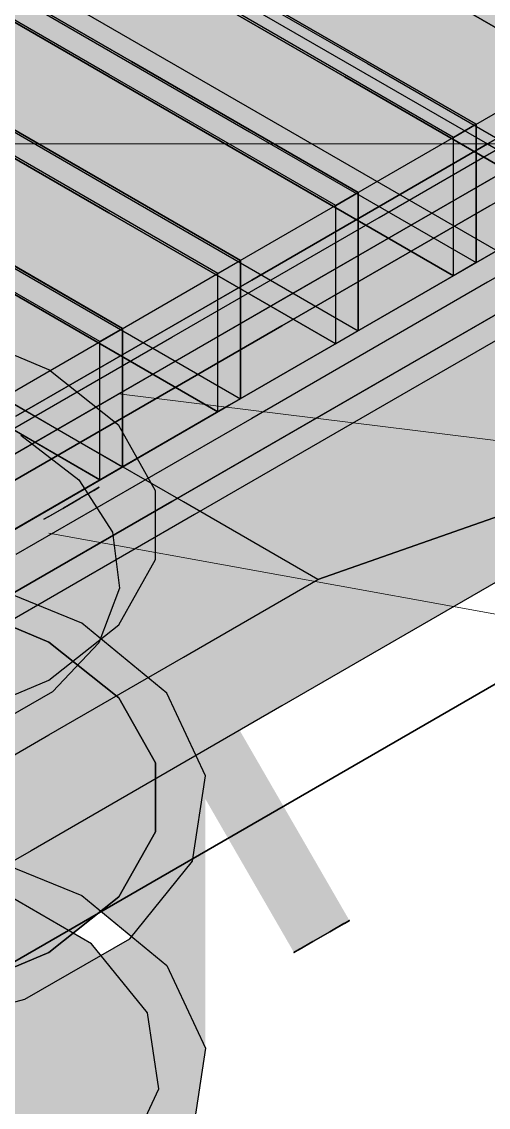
# Model space of a CAD drawing. Header units: metres. Extents: x 0 to 10.2, y 0 to 3.
# Drawn here: x 1.6944 to 1.78, y 1.7981 to 1.9974 of the extents above; entities that cross this region are included whole.
import ezdxf

# ---------------------------------------------------------------- set-up
doc = ezdxf.new("R2010")
doc.units = ezdxf.units.M
doc.header["$LTSCALE"] = 0.25
doc.layers.add('ISO-ARISTAS', color=8, linetype='CONTINUOUS')
doc.layers.add('ISO-CONCRETO-SUP', color=254, linetype='CONTINUOUS', true_color=0xe8e8e8)
doc.layers.add('LLAMADAS', color=30, linetype='CONTINUOUS', lineweight=18)

msp = doc.modelspace()

# ---------------------------------------------------------------- linework, layer by layer
at = {"layer": 'ISO-ARISTAS', "color": 250}
for p, q in [((1.65, 2.05), (1.7799, 1.975)), ((1.65, 2.05), (1.7799, 1.975)), ((1.71454, 1.99014), (1.6729, 2.01418)), ((1.6729, 2.01418), (1.71454, 1.99014)), ((1.7162, 2.01378), (1.75784, 1.98974)), ((1.7162, 2.01378), (1.75784, 1.98974)), ((1.71038, 1.98774), (1.66874, 2.01178)), ((1.71038, 1.98774), (1.66874, 2.01178)), ((1.75368, 1.98734), (1.71204, 2.01138)), ((1.71204, 2.01138), (1.75368, 1.98734)), ((1.69607, 2.0048), (1.74215, 1.9782)), ((1.69607, 2.0048), (1.74215, 1.9782)), ((1.77783, 1.9786), (1.73619, 2.00264)), ((1.73619, 2.00264), (1.77783, 1.9786)), ((1.77575, 1.9774), (1.81905, 2.0024)), ((1.77575, 1.9774), (1.81905, 2.0024)), ((1.69455, 2.00128), (1.73619, 1.97724)), ((1.69455, 2.00128), (1.73619, 1.97724)), ((1.77367, 1.9762), (1.73203, 2.00024)), ((1.77367, 1.9762), (1.73203, 2.00024)), ((1.81697, 1.9758), (1.77533, 1.99984)), ((1.77533, 1.99984), (1.81697, 1.9758)), ((1.7799, 1.975), (1.82321, 2)), ((1.82321, 2), (1.7799, 1.975)), ((1.73203, 1.97484), (1.69039, 1.99888)), ((1.69039, 1.99888), (1.73203, 1.97484)), ((1.75617, 1.9661), (1.71454, 1.99014)), ((1.71454, 1.99014), (1.75617, 1.9661)), ((1.75784, 1.98974), (1.79948, 1.9657)), ((1.75784, 1.98974), (1.79948, 1.9657)), ((1.6729, 1.98878), (1.71454, 1.96474)), ((1.6729, 1.98878), (1.71454, 1.96474)), ((1.75202, 1.9637), (1.71038, 1.98774)), ((1.75202, 1.9637), (1.71038, 1.98774)), ((1.71038, 1.96234), (1.66874, 1.98638)), ((1.66874, 1.98638), (1.71038, 1.96234)), ((1.79532, 1.9633), (1.75368, 1.98734)), ((1.75368, 1.98734), (1.79532, 1.9633)), ((1.75999, 1.9615), (1.79803, 1.98347)), ((1.75999, 1.9615), (1.79803, 1.98347)), ((1.76414, 1.9591), (1.80219, 1.98107)), ((1.80219, 1.98107), (1.76414, 1.9591)), ((1.74215, 1.9782), (1.78822, 1.9516)), ((1.74215, 1.9782), (1.78822, 1.9516)), ((1.77783, 1.9786), (1.77367, 1.9762)), ((1.77367, 1.9762), (1.77783, 1.9786)), ((1.77783, 1.9532), (1.77783, 1.9786)), ((1.77783, 1.9786), (1.77783, 1.9532)), ((1.73452, 1.9536), (1.69289, 1.97764)), ((1.69289, 1.97764), (1.73452, 1.9536)), ((1.73245, 1.9524), (1.77575, 1.9774)), ((1.73245, 1.9524), (1.77575, 1.9774)), ((1.73619, 1.97724), (1.77783, 1.9532)), ((1.73619, 1.97724), (1.77783, 1.9532)), ((1.77367, 1.9508), (1.77367, 1.9762)), ((1.77367, 1.9508), (1.77367, 1.9762)), ((1.77575, 1.952), (1.81905, 1.977)), ((1.81905, 1.977), (1.77575, 1.952)), ((1.73037, 1.9512), (1.68873, 1.97524)), ((1.73037, 1.9512), (1.68873, 1.97524)), ((1.77367, 1.9508), (1.73203, 1.97484)), ((1.73203, 1.97484), (1.77367, 1.9508)), ((1.7366, 1.95), (1.7799, 1.975)), ((1.7799, 1.975), (1.7366, 1.95)), ((1.7799, 1.975), (1.90981, 1.9)), ((1.7799, 1.975), (1.90981, 1.9)), ((1.82321, 1.9746), (1.7799, 1.9496)), ((1.82321, 1.9746), (1.7799, 1.9496)), ((1.74215, 1.9464), (1.78019, 1.96837)), ((1.74215, 1.9464), (1.78019, 1.96837)), ((1.74215, 1.9416), (1.78822, 1.9682)), ((1.75617, 1.9661), (1.75202, 1.9637)), ((1.75202, 1.9637), (1.75617, 1.9661)), ((1.75617, 1.9407), (1.75617, 1.9661)), ((1.75617, 1.9661), (1.75617, 1.9407)), ((1.71287, 1.9411), (1.67123, 1.96514)), ((1.67123, 1.96514), (1.71287, 1.9411)), ((1.71454, 1.96474), (1.75617, 1.9407)), ((1.71454, 1.96474), (1.75617, 1.9407)), ((1.70872, 1.9387), (1.66708, 1.96274)), ((1.70872, 1.9387), (1.66708, 1.96274)), ((1.75202, 1.9383), (1.71038, 1.96234)), ((1.71038, 1.96234), (1.75202, 1.9383)), ((1.78019, 1.96357), (1.74215, 1.9416)), ((1.74215, 1.9416), (1.78019, 1.96357)), ((1.75202, 1.9383), (1.75202, 1.9637)), ((1.75202, 1.9383), (1.75202, 1.9637)), ((1.72194, 1.93953), (1.75999, 1.9615)), ((1.72194, 1.93953), (1.75999, 1.9615)), ((1.72609, 1.93713), (1.76414, 1.9591)), ((1.76414, 1.9591), (1.72609, 1.93713)), ((1.80219, 1.95567), (1.76414, 1.9337)), ((1.76414, 1.9337), (1.80219, 1.95567)), ((1.68914, 1.9274), (1.73245, 1.9524)), ((1.68914, 1.9274), (1.73245, 1.9524)), ((1.69289, 1.95224), (1.73452, 1.9282)), ((1.69289, 1.95224), (1.73452, 1.9282)), ((1.73452, 1.9536), (1.73037, 1.9512)), ((1.73037, 1.9512), (1.73452, 1.9536)), ((1.73245, 1.927), (1.77575, 1.952)), ((1.77575, 1.952), (1.73245, 1.927)), ((1.73452, 1.9282), (1.73452, 1.9536)), ((1.73452, 1.9536), (1.73452, 1.9282)), ((1.75999, 1.9313), (1.79803, 1.95327)), ((1.79803, 1.95327), (1.75999, 1.9313)), ((1.77783, 1.9532), (1.77367, 1.9508)), ((1.77783, 1.9532), (1.77367, 1.9508)), ((1.73037, 1.9258), (1.68873, 1.94984)), ((1.68873, 1.94984), (1.73037, 1.9258)), ((1.6933, 1.925), (1.7366, 1.95)), ((1.7366, 1.95), (1.6933, 1.925)), ((1.73037, 1.9258), (1.73037, 1.9512)), ((1.73037, 1.9258), (1.73037, 1.9512)), ((1.80219, 1.95087), (1.76414, 1.9289)), ((1.80219, 1.95087), (1.76414, 1.9289)), ((1.80219, 1.95087), (1.76414, 1.9289)), ((1.80219, 1.95087), (1.76414, 1.9289)), ((1.90981, 1.95), (1.7799, 1.875)), ((1.7799, 1.875), (1.90981, 1.95)), ((1.7799, 1.9496), (1.7366, 1.9246)), ((1.7799, 1.9496), (1.7366, 1.9246)), ((1.7041, 1.92443), (1.74215, 1.9464)), ((1.7041, 1.92443), (1.74215, 1.9464)), ((1.69936, 1.9335), (1.68169, 1.94091)), ((1.69936, 1.9335), (1.68169, 1.94091)), ((1.69607, 1.915), (1.74215, 1.9416)), ((1.74215, 1.9416), (1.7041, 1.91963)), ((1.7041, 1.91963), (1.74215, 1.9416)), ((1.71287, 1.9411), (1.70872, 1.9387)), ((1.70872, 1.9387), (1.71287, 1.9411)), ((1.71287, 1.9157), (1.71287, 1.9411)), ((1.71287, 1.9411), (1.71287, 1.9157)), ((1.75617, 1.9407), (1.75202, 1.9383)), ((1.75617, 1.9407), (1.75202, 1.9383)), ((1.67123, 1.93974), (1.71287, 1.9157)), ((1.67123, 1.93974), (1.71287, 1.9157)), ((1.68389, 1.91757), (1.72194, 1.93953)), ((1.68389, 1.91757), (1.72194, 1.93953)), ((1.70872, 1.9133), (1.70872, 1.9387)), ((1.70872, 1.9133), (1.70872, 1.9387)), ((1.70872, 1.9133), (1.66708, 1.93734)), ((1.66708, 1.93734), (1.70872, 1.9133)), ((1.69936, 1.9235), (1.67468, 1.93775)), ((1.68805, 1.91517), (1.72609, 1.93713)), ((1.72609, 1.93713), (1.68805, 1.91517)), ((1.7122, 1.9233), (1.69936, 1.9335)), ((1.7122, 1.9233), (1.69936, 1.9335)), ((1.76414, 1.9337), (1.72609, 1.91173)), ((1.72609, 1.91173), (1.76414, 1.9337)), ((1.72194, 1.90933), (1.75999, 1.9313)), ((1.75999, 1.9313), (1.72194, 1.90933)), ((1.76414, 1.9289), (1.72609, 1.90693)), ((1.76414, 1.9289), (1.72609, 1.90693)), ((1.76414, 1.9289), (1.72609, 1.90693)), ((1.76414, 1.9289), (1.72609, 1.90693)), ((1.73452, 1.9282), (1.73037, 1.9258)), ((1.73452, 1.9282), (1.73037, 1.9258)), ((1.68914, 1.902), (1.73245, 1.927)), ((1.73245, 1.927), (1.68914, 1.902)), ((1.66605, 1.90247), (1.7041, 1.92443)), ((1.66605, 1.90247), (1.7041, 1.92443)), ((1.7366, 1.9246), (1.6933, 1.8996)), ((1.7366, 1.9246), (1.6933, 1.8996)), ((1.72405, 1.90925), (1.69936, 1.9235)), ((1.71895, 1.91131), (1.7122, 1.9233)), ((1.71895, 1.91131), (1.7122, 1.9233)), ((1.69417, 1.9215), (1.70482, 1.91328)), ((1.7041, 1.91963), (1.66605, 1.89767)), ((1.66605, 1.89767), (1.7041, 1.91963)), ((1.65, 1.8884), (1.69607, 1.915)), ((1.71287, 1.9157), (1.70872, 1.9133)), ((1.71287, 1.9157), (1.70872, 1.9133)), ((1.70482, 1.91328), (1.71103, 1.90367)), ((1.7076, 1.91136), (1.70861, 1.91194)), ((1.7076, 1.91136), (1.70861, 1.91194)), ((1.70861, 1.91194), (1.70768, 1.9114)), ((1.70861, 1.91194), (1.70768, 1.9114)), ((1.72609, 1.91173), (1.68805, 1.88977)), ((1.68805, 1.88977), (1.72609, 1.91173)), ((1.70516, 1.90994), (1.70201, 1.90813)), ((1.70516, 1.90994), (1.70201, 1.90813)), ((1.70503, 1.90987), (1.7076, 1.91136)), ((1.70503, 1.90987), (1.7076, 1.91136)), ((1.70768, 1.9114), (1.70516, 1.90994)), ((1.70768, 1.9114), (1.70516, 1.90994)), ((1.71895, 1.89869), (1.71895, 1.91131)), ((1.71895, 1.89869), (1.71895, 1.91131)), ((1.79151, 1.91), (1.74873, 1.895)), ((1.74873, 1.895), (1.79151, 1.91)), ((1.68389, 1.88737), (1.72194, 1.90933)), ((1.72194, 1.90933), (1.68389, 1.88737)), ((1.69936, 1.9066), (1.70189, 1.90806)), ((1.69936, 1.9066), (1.70189, 1.90806)), ((1.70201, 1.90813), (1.69944, 1.90664)), ((1.70201, 1.90813), (1.69944, 1.90664)), ((1.70189, 1.90806), (1.70503, 1.90987)), ((1.70189, 1.90806), (1.70503, 1.90987)), ((1.74873, 1.895), (1.72405, 1.90925)), ((1.72609, 1.90693), (1.68805, 1.88497)), ((1.72609, 1.90693), (1.68805, 1.88497)), ((1.72609, 1.90693), (1.68805, 1.88497)), ((1.72609, 1.90693), (1.68805, 1.88497)), ((1.69944, 1.90664), (1.69843, 1.90606)), ((1.69944, 1.90664), (1.69843, 1.90606)), ((1.69843, 1.90606), (1.69936, 1.9066)), ((1.69843, 1.90606), (1.69936, 1.9066)), ((1.71103, 1.90367), (1.7123, 1.89343)), ((1.7122, 1.8867), (1.71895, 1.89869)), ((1.7122, 1.8867), (1.71895, 1.89869)), ((1.78822, 1.8984), (1.74215, 1.8718)), ((1.78822, 1.8984), (1.74215, 1.8718)), ((1.70543, 1.887), (1.68313, 1.89601)), ((1.72405, 1.88075), (1.74873, 1.895)), ((1.7123, 1.89343), (1.70852, 1.8834)), ((1.69936, 1.8835), (1.68169, 1.89091)), ((1.68169, 1.89091), (1.69936, 1.8835)), ((1.69936, 1.8765), (1.7122, 1.8867)), ((1.69936, 1.8765), (1.7122, 1.8867)), ((1.72104, 1.87413), (1.70543, 1.887)), ((1.7122, 1.8733), (1.69936, 1.8835)), ((1.69936, 1.8835), (1.7122, 1.8733)), ((1.70852, 1.8834), (1.7, 1.87439)), ((1.69936, 1.8665), (1.72405, 1.88075)), ((1.68169, 1.86909), (1.69936, 1.8765)), ((1.68169, 1.86909), (1.69936, 1.8765)), ((1.7799, 1.875), (1.65, 1.8)), ((1.65, 1.8), (1.7799, 1.875)), ((1.7, 1.87439), (1.68743, 1.86713)), ((1.72809, 1.85894), (1.72104, 1.87413)), ((1.71895, 1.86131), (1.7122, 1.8733)), ((1.7122, 1.8733), (1.71895, 1.86131)), ((1.74215, 1.8718), (1.69607, 1.8452)), ((1.74215, 1.8718), (1.69607, 1.8452)), ((1.67468, 1.85225), (1.69936, 1.8665)), ((1.71895, 1.84869), (1.71895, 1.86131)), ((1.71895, 1.86131), (1.71895, 1.84869)), ((1.72571, 1.84329), (1.72809, 1.85894)), ((1.7122, 1.8367), (1.71895, 1.84869)), ((1.71895, 1.84869), (1.7122, 1.8367)), ((1.69607, 1.8452), (1.65, 1.8186)), ((1.69607, 1.8452), (1.65, 1.8186)), ((1.68313, 1.84601), (1.70543, 1.837)), ((1.71421, 1.82904), (1.72571, 1.84329)), ((1.70719, 1.82812), (1.69004, 1.83802)), ((1.69936, 1.8265), (1.7122, 1.8367)), ((1.7122, 1.8367), (1.69936, 1.8265)), ((1.70543, 1.837), (1.72104, 1.82413)), ((1.75353, 1.83181), (1.75454, 1.83239)), ((1.75454, 1.83239), (1.75353, 1.83181)), ((1.75361, 1.83185), (1.75454, 1.83239)), ((1.75454, 1.83239), (1.75361, 1.83185)), ((1.74781, 1.82851), (1.75096, 1.83032)), ((1.75096, 1.83032), (1.74781, 1.82851)), ((1.74794, 1.82858), (1.75108, 1.83039)), ((1.75108, 1.83039), (1.74794, 1.82858)), ((1.75096, 1.83032), (1.75353, 1.83181)), ((1.75353, 1.83181), (1.75096, 1.83032)), ((1.75108, 1.83039), (1.75361, 1.83185)), ((1.75361, 1.83185), (1.75108, 1.83039)), ((1.69496, 1.81793), (1.71421, 1.82904)), ((1.74529, 1.82705), (1.74781, 1.82851)), ((1.74781, 1.82851), (1.74529, 1.82705)), ((1.74537, 1.82709), (1.74794, 1.82858)), ((1.74794, 1.82858), (1.74537, 1.82709)), ((1.68169, 1.81909), (1.69936, 1.8265)), ((1.69936, 1.8265), (1.68169, 1.81909)), ((1.71743, 1.81543), (1.70719, 1.82812)), ((1.74436, 1.82651), (1.74537, 1.82709)), ((1.74537, 1.82709), (1.74436, 1.82651)), ((1.74436, 1.82651), (1.74529, 1.82705)), ((1.74529, 1.82705), (1.74436, 1.82651)), ((1.72104, 1.82413), (1.72809, 1.80894)), ((1.67029, 1.81129), (1.69496, 1.81793)), ((1.71954, 1.80149), (1.71743, 1.81543)), ((1.72809, 1.80894), (1.72571, 1.79329)), ((1.71327, 1.78797), (1.71954, 1.80149))]:
    msp.add_line(p, q, dxfattribs=at)
at = {"layer": 'ISO-CONCRETO-SUP', "true_color": 0xadada7}
for points in [[(1.74215, 2.0131), (1.78822, 1.9865), (1.74215, 2.048), (1.78822, 2.0214)], [(1.69607, 2.0048), (1.74215, 1.9782), (1.69607, 2.0397), (1.74215, 2.0131)], [(1.74215, 1.9782), (1.78822, 1.9516), (1.74215, 2.0131), (1.78822, 1.9865)]]:
    msp.add_solid(points, dxfattribs=at)
at = {"layer": 'ISO-CONCRETO-SUP', "true_color": 0x444854}
for points in [[(1.7162, 2.01378), (1.75784, 1.98974), (1.7162, 2.03918), (1.75784, 2.01514)], [(1.71204, 2.01138), (1.75368, 1.98734), (1.71204, 2.03678), (1.75368, 2.01274)], [(1.77949, 2.00224), (1.82113, 1.9782), (1.77949, 2.02764), (1.82113, 2.0036)], [(1.69455, 2.00128), (1.73619, 1.97724), (1.69455, 2.02668), (1.73619, 2.00264)], [(1.69039, 1.99888), (1.73203, 1.97484), (1.69039, 2.02428), (1.73203, 2.00024)], [(1.77533, 1.99984), (1.81697, 1.9758), (1.77533, 2.02524), (1.81697, 2.0012)], [(1.6729, 1.98878), (1.71454, 1.96474), (1.6729, 2.01418), (1.71454, 1.99014)], [(1.75784, 1.98974), (1.79948, 1.9657), (1.75784, 2.01514), (1.79948, 1.9911)], [(1.66874, 1.98638), (1.71038, 1.96234), (1.66874, 2.01178), (1.71038, 1.98774)], [(1.75368, 1.98734), (1.79532, 1.9633), (1.75368, 2.01274), (1.79532, 1.9887)], [(1.73619, 1.97724), (1.77783, 1.9532), (1.73619, 2.00264), (1.77783, 1.9786)], [(1.73203, 1.97484), (1.77367, 1.9508), (1.73203, 2.00024), (1.77367, 1.9762)], [(1.71454, 1.96474), (1.75617, 1.9407), (1.71454, 1.99014), (1.75617, 1.9661)], [(1.71038, 1.96234), (1.75202, 1.9383), (1.71038, 1.98774), (1.75202, 1.9637)], [(1.69289, 1.95224), (1.73452, 1.9282), (1.69289, 1.97764), (1.73452, 1.9536)], [(1.68873, 1.94984), (1.73037, 1.9258), (1.68873, 1.97524), (1.73037, 1.9512)], [(1.67123, 1.93974), (1.71287, 1.9157), (1.67123, 1.96514), (1.71287, 1.9411)], [(1.66708, 1.93734), (1.70872, 1.9133), (1.66708, 1.96274), (1.70872, 1.9387)]]:
    msp.add_solid(points, dxfattribs=at)
at = {"layer": 'ISO-CONCRETO-SUP', "true_color": 0xbebeb6}
for points in [[(1.65, 2.0314), (1.69607, 2.0048), (1.65, 1.9917), (1.68538, 1.97127)], [(1.69607, 2.0048), (1.74215, 1.9782), (1.68538, 1.97127), (1.72075, 1.95085)], [(1.74215, 1.9782), (1.78822, 1.9516), (1.72075, 1.95085), (1.75613, 1.93042)], [(1.68538, 1.97127), (1.72075, 1.95085), (1.67468, 1.93775), (1.69936, 1.9235)], [(1.72075, 1.95085), (1.75613, 1.93042), (1.69936, 1.9235), (1.72405, 1.90925)], [(1.78822, 1.9516), (1.83429, 1.925), (1.75613, 1.93042), (1.79151, 1.91)], [(1.75613, 1.93042), (1.79151, 1.91), (1.72405, 1.90925), (1.74873, 1.895)]]:
    msp.add_solid(points, dxfattribs=at)
at = {"layer": 'ISO-CONCRETO-SUP', "true_color": 0x4b505d}
for points in [[(1.6729, 2.01418), (1.71454, 1.99014), (1.66874, 2.01178), (1.71038, 1.98774)], [(1.7162, 2.01378), (1.75784, 1.98974), (1.71204, 2.01138), (1.75368, 1.98734)], [(1.75784, 2.01514), (1.79948, 1.9911), (1.75368, 2.01274), (1.79532, 1.9887)], [(1.73619, 2.00264), (1.77783, 1.9786), (1.73203, 2.00024), (1.77367, 1.9762)], [(1.77949, 2.00224), (1.82113, 1.9782), (1.77533, 1.99984), (1.81697, 1.9758)], [(1.81905, 2.0024), (1.82321, 2), (1.77575, 1.9774), (1.7799, 1.975)], [(1.69455, 2.00128), (1.73619, 1.97724), (1.69039, 1.99888), (1.73203, 1.97484)], [(1.71454, 1.99014), (1.75617, 1.9661), (1.71038, 1.98774), (1.75202, 1.9637)], [(1.75784, 1.98974), (1.79948, 1.9657), (1.75368, 1.98734), (1.79532, 1.9633)], [(1.6729, 1.98878), (1.71454, 1.96474), (1.66874, 1.98638), (1.71038, 1.96234)], [(1.69289, 1.97764), (1.73452, 1.9536), (1.68873, 1.97524), (1.73037, 1.9512)], [(1.73619, 1.97724), (1.77783, 1.9532), (1.73203, 1.97484), (1.77367, 1.9508)], [(1.77575, 1.9774), (1.7799, 1.975), (1.73245, 1.9524), (1.7366, 1.95)], [(1.81905, 1.977), (1.82321, 1.9746), (1.77575, 1.952), (1.7799, 1.9496)], [(1.67123, 1.96514), (1.71287, 1.9411), (1.66708, 1.96274), (1.70872, 1.9387)], [(1.71454, 1.96474), (1.75617, 1.9407), (1.71038, 1.96234), (1.75202, 1.9383)], [(1.69289, 1.95224), (1.73452, 1.9282), (1.68873, 1.94984), (1.73037, 1.9258)], [(1.73245, 1.9524), (1.7366, 1.95), (1.68914, 1.9274), (1.6933, 1.925)], [(1.77575, 1.952), (1.7799, 1.9496), (1.73245, 1.927), (1.7366, 1.9246)], [(1.67123, 1.93974), (1.71287, 1.9157), (1.66708, 1.93734), (1.70872, 1.9133)], [(1.73245, 1.927), (1.7366, 1.9246), (1.68914, 1.902), (1.6933, 1.8996)]]:
    msp.add_solid(points, dxfattribs=at)
at = {"layer": 'ISO-CONCRETO-SUP', "true_color": 0x3d414b}
for points in [[(1.81905, 1.977), (1.77575, 1.952), (1.81905, 2.0024), (1.77575, 1.9774)], [(1.82321, 1.9746), (1.7799, 1.9496), (1.82321, 2), (1.7799, 1.975)], [(1.77783, 1.9532), (1.77367, 1.9508), (1.77783, 1.9786), (1.77367, 1.9762)], [(1.77575, 1.952), (1.73245, 1.927), (1.77575, 1.9774), (1.73245, 1.9524)], [(1.7799, 1.9496), (1.7366, 1.9246), (1.7799, 1.975), (1.7366, 1.95)], [(1.75617, 1.9407), (1.75202, 1.9383), (1.75617, 1.9661), (1.75202, 1.9637)], [(1.73245, 1.927), (1.68914, 1.902), (1.73245, 1.9524), (1.68914, 1.9274)], [(1.73452, 1.9282), (1.73037, 1.9258), (1.73452, 1.9536), (1.73037, 1.9512)], [(1.7366, 1.9246), (1.6933, 1.8996), (1.7366, 1.95), (1.6933, 1.925)], [(1.71287, 1.9157), (1.70872, 1.9133), (1.71287, 1.9411), (1.70872, 1.9387)]]:
    msp.add_solid(points, dxfattribs=at)
at = {"layer": 'ISO-CONCRETO-SUP', "true_color": 0x657184}
for points in [[(1.79803, 1.95327), (1.75999, 1.9313), (1.79803, 1.98347), (1.75999, 1.9615)], [(1.80219, 1.95087), (1.76414, 1.9289), (1.80219, 1.98107), (1.76414, 1.9591)], [(1.78019, 1.96357), (1.74215, 1.9416), (1.78019, 1.96837), (1.74215, 1.9464)], [(1.75999, 1.9313), (1.72194, 1.90933), (1.75999, 1.9615), (1.72194, 1.93953)], [(1.76414, 1.9289), (1.72609, 1.90693), (1.76414, 1.9591), (1.72609, 1.93713)], [(1.80219, 1.95087), (1.76414, 1.9289), (1.80219, 1.95567), (1.76414, 1.9337)], [(1.74215, 1.9416), (1.7041, 1.91963), (1.74215, 1.9464), (1.7041, 1.92443)], [(1.72194, 1.90933), (1.68389, 1.88737), (1.72194, 1.93953), (1.68389, 1.91757)], [(1.72609, 1.90693), (1.68805, 1.88497), (1.72609, 1.93713), (1.68805, 1.91517)], [(1.76414, 1.9289), (1.72609, 1.90693), (1.76414, 1.9337), (1.72609, 1.91173)], [(1.7041, 1.91963), (1.66605, 1.89767), (1.7041, 1.92443), (1.66605, 1.90247)], [(1.72609, 1.90693), (1.68805, 1.88497), (1.72609, 1.91173), (1.68805, 1.88977)]]:
    msp.add_solid(points, dxfattribs=at)
at = {"layer": 'ISO-CONCRETO-SUP', "true_color": 0x7d8ca3}
for points in [[(1.79803, 1.98347), (1.80219, 1.98107), (1.75999, 1.9615), (1.76414, 1.9591)], [(1.78019, 1.96837), (1.80219, 1.95567), (1.74215, 1.9464), (1.76414, 1.9337)], [(1.78019, 1.96357), (1.80219, 1.95087), (1.74215, 1.9416), (1.76414, 1.9289)], [(1.75999, 1.9615), (1.76414, 1.9591), (1.72194, 1.93953), (1.72609, 1.93713)], [(1.79803, 1.95327), (1.80219, 1.95087), (1.75999, 1.9313), (1.76414, 1.9289)], [(1.74215, 1.9464), (1.76414, 1.9337), (1.7041, 1.92443), (1.72609, 1.91173)], [(1.74215, 1.9416), (1.76414, 1.9289), (1.7041, 1.91963), (1.72609, 1.90693)], [(1.72194, 1.93953), (1.72609, 1.93713), (1.68389, 1.91757), (1.68805, 1.91517)], [(1.75999, 1.9313), (1.76414, 1.9289), (1.72194, 1.90933), (1.72609, 1.90693)], [(1.7041, 1.92443), (1.72609, 1.91173), (1.66605, 1.90247), (1.68805, 1.88977)], [(1.7041, 1.91963), (1.72609, 1.90693), (1.66605, 1.89767), (1.68805, 1.88497)], [(1.72194, 1.90933), (1.72609, 1.90693), (1.68389, 1.88737), (1.68805, 1.88497)]]:
    msp.add_solid(points, dxfattribs=at)
at = {"layer": 'ISO-CONCRETO-SUP', "true_color": 0x9b9b95}
for points in [[(1.78822, 1.9333), (1.74215, 1.9067), (1.78822, 1.9682), (1.74215, 1.9416)], [(1.74215, 1.9067), (1.69607, 1.8801), (1.74215, 1.9416), (1.69607, 1.915)], [(1.78822, 1.8984), (1.74215, 1.8718), (1.78822, 1.9333), (1.74215, 1.9067)], [(1.69607, 1.8801), (1.65, 1.8535), (1.69607, 1.915), (1.65, 1.8884)], [(1.74215, 1.8718), (1.69607, 1.8452), (1.74215, 1.9067), (1.69607, 1.8801)], [(1.69607, 1.8452), (1.65, 1.8186), (1.69607, 1.8801), (1.65, 1.8535)]]:
    msp.add_solid(points, dxfattribs=at)
at = {"layer": 'ISO-CONCRETO-SUP', "true_color": 0xa1c0dd}
for points in [[(1.65, 1.905), (1.69936, 1.9335), (1.68169, 1.94091)], [(1.65, 1.905), (1.7122, 1.9233), (1.69936, 1.9335)], [(1.65, 1.905), (1.71895, 1.91131), (1.7122, 1.9233)], [(1.65, 1.905), (1.71895, 1.89869), (1.71895, 1.91131)], [(1.65, 1.905), (1.7122, 1.8867), (1.71895, 1.89869)], [(1.65, 1.905), (1.69936, 1.8765), (1.7122, 1.8867)], [(1.65, 1.905), (1.68169, 1.86909), (1.69936, 1.8765)], [(1.65, 1.855), (1.69936, 1.8835), (1.68169, 1.89091)], [(1.65, 1.855), (1.7122, 1.8733), (1.69936, 1.8835)], [(1.65, 1.855), (1.71895, 1.86131), (1.7122, 1.8733)], [(1.65, 1.855), (1.71895, 1.84869), (1.71895, 1.86131)], [(1.65, 1.855), (1.7122, 1.8367), (1.71895, 1.84869)], [(1.65, 1.855), (1.69936, 1.8265), (1.7122, 1.8367)], [(1.65, 1.855), (1.68169, 1.81909), (1.69936, 1.8265)]]:
    msp.add_solid(points, dxfattribs=at)
at = {"layer": 'ISO-CONCRETO-SUP', "true_color": 0x95b1cc}
msp.add_solid([(1.69936, 1.9335), (1.68169, 1.94091), (1.69936, 1.8835), (1.68169, 1.89091)], dxfattribs=at)
at = {"layer": 'ISO-CONCRETO-SUP', "true_color": 0x8da7c1}
msp.add_solid([(1.7122, 1.9233), (1.69936, 1.9335), (1.7122, 1.8733), (1.69936, 1.8835)], dxfattribs=at)
at = {"layer": 'ISO-CONCRETO-SUP', "true_color": 0x989891}
for points in [[(1.83429, 1.925), (1.78822, 1.8984), (1.79151, 1.91), (1.75613, 1.88958)], [(1.79151, 1.91), (1.75613, 1.88958), (1.74873, 1.895), (1.72405, 1.88075)], [(1.78822, 1.8984), (1.74215, 1.8718), (1.75613, 1.88958), (1.72075, 1.86915)], [(1.75613, 1.88958), (1.72075, 1.86915), (1.72405, 1.88075), (1.69936, 1.8665)], [(1.74215, 1.8718), (1.69607, 1.8452), (1.72075, 1.86915), (1.68538, 1.84872)], [(1.72075, 1.86915), (1.68538, 1.84872), (1.69936, 1.8665), (1.67468, 1.85225)], [(1.69607, 1.8452), (1.65, 1.8186), (1.68538, 1.84872), (1.65, 1.8283)]]:
    msp.add_solid(points, dxfattribs=at)
at = {"layer": 'ISO-CONCRETO-SUP', "true_color": 0x8199b0}
msp.add_solid([(1.71895, 1.91131), (1.7122, 1.9233), (1.71895, 1.86131), (1.7122, 1.8733)], dxfattribs=at)
at = {"layer": 'ISO-CONCRETO-SUP', "true_color": 0x35393e}
for points in [[(1.60583, 1.8705), (1.69417, 1.9215), (1.70482, 1.91328)], [(1.60583, 1.8705), (1.70482, 1.91328), (1.71103, 1.90367)], [(1.60583, 1.8705), (1.71103, 1.90367), (1.7123, 1.89343)], [(1.60583, 1.8705), (1.7123, 1.89343), (1.70852, 1.8834)], [(1.60583, 1.8705), (1.70852, 1.8834), (1.7, 1.87439)], [(1.60583, 1.8705), (1.7, 1.87439), (1.68743, 1.86713)]]:
    msp.add_solid(points, dxfattribs=at)
at = {"layer": 'ISO-CONCRETO-SUP', "true_color": 0x75777b}
for points in [[(1.70352, 1.909), (1.70861, 1.91194), (1.70768, 1.9114)], [(1.70352, 1.909), (1.7076, 1.91136), (1.70861, 1.91194)], [(1.70352, 1.909), (1.70516, 1.90994), (1.70201, 1.90813)], [(1.70352, 1.909), (1.70768, 1.9114), (1.70516, 1.90994)], [(1.70352, 1.909), (1.70503, 1.90987), (1.7076, 1.91136)], [(1.70352, 1.909), (1.69944, 1.90664), (1.69843, 1.90606)], [(1.70352, 1.909), (1.69843, 1.90606), (1.69936, 1.9066)], [(1.70352, 1.909), (1.69936, 1.9066), (1.70189, 1.90806)], [(1.70352, 1.909), (1.70201, 1.90813), (1.69944, 1.90664)], [(1.70352, 1.909), (1.70189, 1.90806), (1.70503, 1.90987)], [(1.74945, 1.82945), (1.75454, 1.83239), (1.75361, 1.83185)], [(1.74945, 1.82945), (1.75353, 1.83181), (1.75454, 1.83239)], [(1.74945, 1.82945), (1.74781, 1.82851), (1.75096, 1.83032)], [(1.74945, 1.82945), (1.75108, 1.83039), (1.74794, 1.82858)], [(1.74945, 1.82945), (1.75361, 1.83185), (1.75108, 1.83039)], [(1.74945, 1.82945), (1.75096, 1.83032), (1.75353, 1.83181)], [(1.74945, 1.82945), (1.74537, 1.82709), (1.74436, 1.82651)], [(1.74945, 1.82945), (1.74436, 1.82651), (1.74529, 1.82705)], [(1.74945, 1.82945), (1.74529, 1.82705), (1.74781, 1.82851)], [(1.74945, 1.82945), (1.74794, 1.82858), (1.74537, 1.82709)]]:
    msp.add_solid(points, dxfattribs=at)
at = {"layer": 'ISO-CONCRETO-SUP', "true_color": 0x77787d}
for points in [[(1.7076, 1.91136), (1.70861, 1.91194), (1.75353, 1.83181), (1.75454, 1.83239)], [(1.69944, 1.90664), (1.69843, 1.90606), (1.74537, 1.82709), (1.74436, 1.82651)]]:
    msp.add_solid(points, dxfattribs=at)
at = {"layer": 'ISO-CONCRETO-SUP', "true_color": 0x75767a}
for points in [[(1.70861, 1.91194), (1.70768, 1.9114), (1.75454, 1.83239), (1.75361, 1.83185)], [(1.69843, 1.90606), (1.69936, 1.9066), (1.74436, 1.82651), (1.74529, 1.82705)]]:
    msp.add_solid(points, dxfattribs=at)
at = {"layer": 'ISO-CONCRETO-SUP', "true_color": 0xa4a6ac}
for points in [[(1.70516, 1.90994), (1.70201, 1.90813), (1.75108, 1.83039), (1.74794, 1.82858)], [(1.70189, 1.90806), (1.70503, 1.90987), (1.74781, 1.82851), (1.75096, 1.83032)]]:
    msp.add_solid(points, dxfattribs=at)
at = {"layer": 'ISO-CONCRETO-SUP', "true_color": 0x989aa0}
for points in [[(1.70503, 1.90987), (1.7076, 1.91136), (1.75096, 1.83032), (1.75353, 1.83181)], [(1.70201, 1.90813), (1.69944, 1.90664), (1.74794, 1.82858), (1.74537, 1.82709)]]:
    msp.add_solid(points, dxfattribs=at)
at = {"layer": 'ISO-CONCRETO-SUP', "true_color": 0x97999e}
for points in [[(1.70768, 1.9114), (1.70516, 1.90994), (1.75361, 1.83185), (1.75108, 1.83039)], [(1.69936, 1.9066), (1.70189, 1.90806), (1.74529, 1.82705), (1.74781, 1.82851)]]:
    msp.add_solid(points, dxfattribs=at)
at = {"layer": 'ISO-CONCRETO-SUP', "true_color": 0x687c8e}
msp.add_solid([(1.71895, 1.89869), (1.71895, 1.91131), (1.71895, 1.84869), (1.71895, 1.86131)], dxfattribs=at)
at = {"layer": 'ISO-CONCRETO-SUP', "true_color": 0x6d8195}
msp.add_solid([(1.7122, 1.8867), (1.71895, 1.89869), (1.7122, 1.8367), (1.71895, 1.84869)], dxfattribs=at)
at = {"layer": 'ISO-CONCRETO-SUP', "true_color": 0x31539e}
msp.add_solid([(1.70543, 1.887), (1.68313, 1.89601), (1.70543, 1.837), (1.68313, 1.84601)], dxfattribs=at)
at = {"layer": 'ISO-CONCRETO-SUP', "true_color": 0x7c93a9}
msp.add_solid([(1.69936, 1.8765), (1.7122, 1.8867), (1.69936, 1.8265), (1.7122, 1.8367)], dxfattribs=at)
at = {"layer": 'ISO-CONCRETO-SUP', "true_color": 0x2e4e94}
msp.add_solid([(1.72104, 1.87413), (1.70543, 1.887), (1.72104, 1.82413), (1.70543, 1.837)], dxfattribs=at)
at = {"layer": 'ISO-CONCRETO-SUP', "true_color": 0x88a2bb}
msp.add_solid([(1.68169, 1.86909), (1.69936, 1.8765), (1.68169, 1.81909), (1.69936, 1.8265)], dxfattribs=at)
at = {"layer": 'ISO-CONCRETO-SUP', "true_color": 0x2a4686}
msp.add_solid([(1.72809, 1.85894), (1.72104, 1.87413), (1.72809, 1.80894), (1.72104, 1.82413)], dxfattribs=at)
at = {"layer": 'ISO-CONCRETO-SUP', "true_color": 0x22396e}
for points in [[(1.72571, 1.84329), (1.72809, 1.85894), (1.72571, 1.79329), (1.72809, 1.80894)], [(1.71327, 1.78797), (1.71954, 1.80149), (1.71128, 1.76351), (1.71727, 1.77352)]]:
    msp.add_solid(points, dxfattribs=at)
at = {"layer": 'ISO-CONCRETO-SUP', "true_color": 0x263f79}
msp.add_solid([(1.71421, 1.82904), (1.72571, 1.84329), (1.71421, 1.77904), (1.72571, 1.79329)], dxfattribs=at)
at = {"layer": 'ISO-CONCRETO-SUP', "true_color": 0x32549f}
msp.add_solid([(1.70719, 1.82812), (1.69004, 1.83802), (1.70459, 1.79616), (1.68744, 1.80606)], dxfattribs=at)
at = {"layer": 'ISO-CONCRETO-SUP', "true_color": 0x2b488a}
msp.add_solid([(1.69496, 1.81793), (1.71421, 1.82904), (1.69496, 1.76793), (1.71421, 1.77904)], dxfattribs=at)
at = {"layer": 'ISO-CONCRETO-SUP', "true_color": 0x2e4d93}
msp.add_solid([(1.71743, 1.81543), (1.70719, 1.82812), (1.71495, 1.78486), (1.70459, 1.79616)], dxfattribs=at)
at = {"layer": 'ISO-CONCRETO-SUP', "true_color": 0x2f4f97}
msp.add_solid([(1.67029, 1.81129), (1.69496, 1.81793), (1.67029, 1.76129), (1.69496, 1.76793)], dxfattribs=at)
at = {"layer": 'ISO-CONCRETO-SUP', "true_color": 0x294482}
msp.add_solid([(1.71954, 1.80149), (1.71743, 1.81543), (1.71727, 1.77352), (1.71495, 1.78486)], dxfattribs=at)
at = {"layer": 'ISO-CONCRETO-SUP', "true_color": 0x3559a9}
msp.add_solid([(1.70459, 1.79616), (1.68744, 1.80606), (1.69689, 1.76243), (1.67975, 1.77232)], dxfattribs=at)
at = {"layer": 'LLAMADAS'}
for p, q in [((2.91, 1.975), (1.5634, 1.975)), ((2.91, 1.78125), (1.71218, 1.9291)), ((2.91, 1.68437), (1.69936, 1.9035))]:
    msp.add_line(p, q, dxfattribs=at)
for points in [[(1.71218, 1.9291), (1.72263, 1.92393), (1.72357, 1.93157)], [(1.69936, 1.9035), (1.7095, 1.89775), (1.71087, 1.90533)]]:
    msp.add_solid(points, dxfattribs=at)

doc.saveas('drawing.dxf')
